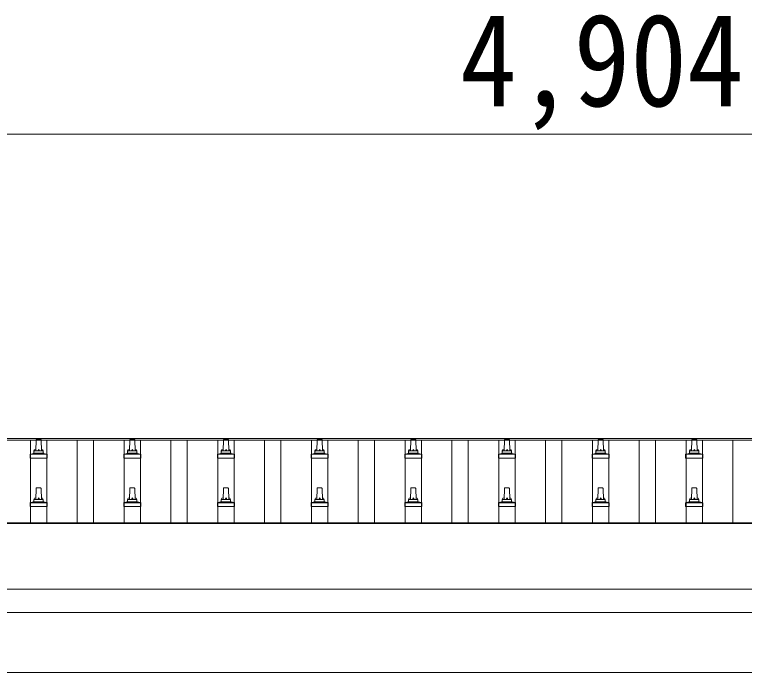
# Model space of a CAD drawing. Units: millimetres at full size, sheet at 1:60; details may follow other scales. Extents: x -16864 to 16864, y -11640 to 11640.
# Drawn here: x -9821 to -8263, y -4211 to -2807 of the extents above; entities that cross this region are included whole.
import ezdxf
from ezdxf.enums import TextEntityAlignment as Align

# ---------------------------------------------------------------- set-up
doc = ezdxf.new("R2010")
doc.units = ezdxf.units.MM
doc.header["$LTSCALE"] = 60
for name, color, linetype, lineweight in [('0-2_TEXT1', 4, 'Continuous', 9), ('0-5_ELV2', 5, 'Continuous', 5), ('0-8_TABLE1', 6, 'Continuous', 9)]:
    doc.layers.add(name, color=color, linetype=linetype, lineweight=lineweight)
doc.styles.add('ＭＳ ゴシック', font='')
doc.styles.get('ＭＳ ゴシック').set_extended_font_data('MS Gothic')

msp = doc.modelspace()

# ---------------------------------------------------------------- linework, layer by layer
at = {"layer": '0-2_TEXT1'}
for p, q in [((-10992.98, -3711.61), (-6146.98, -3711.61)), ((-10992.98, -3715.2), (-6146.98, -3715.2)), ((-10990.98, -3891.22), (-6148.98, -3891.22)), ((-10990.98, -3893.11), (-6148.98, -3893.11)), ((-6148.98, -4033), (-10990.98, -4033)), ((-10990.98, -4082.82), (-6148.98, -4082.82)), ((-10969.98, -4210.72), (-6273.98, -4210.72))]:
    msp.add_line(p, q, dxfattribs=at)
at = {"layer": '0-5_ELV2', "color": 4, "lineweight": 9}
for p, q in [((-9787.48, -3891.22), (-9787.48, -3715.2)), ((-9752.48, -3891.22), (-9752.48, -3715.2)), ((-9687.48, -3891.22), (-9687.48, -3715.2)), ((-9652.48, -3891.22), (-9652.48, -3715.2)), ((-9587.48, -3891.22), (-9587.48, -3715.2)), ((-9552.48, -3891.22), (-9552.48, -3715.2)), ((-9487.48, -3891.22), (-9487.48, -3715.2)), ((-9452.48, -3891.22), (-9452.48, -3715.2)), ((-9387.48, -3891.22), (-9387.48, -3715.2)), ((-9352.48, -3891.22), (-9352.48, -3715.2)), ((-9287.48, -3891.22), (-9287.48, -3715.2)), ((-9252.48, -3891.22), (-9252.48, -3715.2)), ((-9187.48, -3891.22), (-9187.48, -3715.2)), ((-9152.48, -3891.22), (-9152.48, -3715.2)), ((-9087.48, -3891.22), (-9087.48, -3715.2)), ((-9052.48, -3891.22), (-9052.48, -3715.2)), ((-8987.48, -3891.22), (-8987.48, -3715.2)), ((-8952.48, -3891.22), (-8952.48, -3715.2)), ((-8887.48, -3891.22), (-8887.48, -3715.2)), ((-8852.48, -3891.22), (-8852.48, -3715.2)), ((-8787.48, -3891.22), (-8787.48, -3715.2)), ((-8752.48, -3891.22), (-8752.48, -3715.2)), ((-8687.48, -3891.22), (-8687.48, -3715.2)), ((-8652.48, -3891.22), (-8652.48, -3715.2)), ((-8587.48, -3891.22), (-8587.48, -3715.2)), ((-8552.48, -3891.22), (-8552.48, -3715.2)), ((-8487.48, -3891.22), (-8487.48, -3715.2)), ((-8452.48, -3891.22), (-8452.48, -3715.2)), ((-8387.48, -3891.22), (-8387.48, -3715.2)), ((-8352.48, -3891.22), (-8352.48, -3715.2)), ((-8287.48, -3891.22), (-8287.48, -3715.2))]:
    msp.add_line(p, q, dxfattribs=at)
at = {"layer": '0-5_ELV2'}
for p, q in [((-9775.98, -3738.13), (-9775.26, -3714.6)), ((-9774.26, -3713.63), (-9765.71, -3713.63)), ((-9764.71, -3714.6), (-9763.98, -3738.13)), ((-9575.98, -3738.13), (-9575.26, -3714.6)), ((-9574.26, -3713.63), (-9565.71, -3713.63)), ((-9564.71, -3714.6), (-9563.98, -3738.13)), ((-9375.98, -3738.13), (-9375.26, -3714.6)), ((-9374.26, -3713.63), (-9365.71, -3713.63)), ((-9364.71, -3714.6), (-9363.98, -3738.13)), ((-9175.98, -3738.13), (-9175.26, -3714.6)), ((-9174.26, -3713.63), (-9165.71, -3713.63)), ((-9164.71, -3714.6), (-9163.98, -3738.13)), ((-8975.98, -3738.13), (-8975.26, -3714.6)), ((-8974.26, -3713.63), (-8965.71, -3713.63)), ((-8964.71, -3714.6), (-8963.98, -3738.13)), ((-8775.98, -3738.13), (-8775.26, -3714.6)), ((-8774.26, -3713.63), (-8765.71, -3713.63)), ((-8764.71, -3714.6), (-8763.98, -3738.13)), ((-8575.98, -3738.13), (-8575.26, -3714.6)), ((-8574.26, -3713.63), (-8565.71, -3713.63)), ((-8564.71, -3714.6), (-8563.98, -3738.13)), ((-8375.98, -3738.13), (-8375.26, -3714.6)), ((-8374.26, -3713.63), (-8365.71, -3713.63)), ((-8364.71, -3714.6), (-8363.98, -3738.13)), ((-9779.98, -3742.34), (-9779.98, -3738.13)), ((-9778.98, -3738.13), (-9760.98, -3738.13)), ((-9759.98, -3742.34), (-9759.98, -3738.13)), ((-9579.98, -3742.34), (-9579.98, -3738.13)), ((-9578.98, -3738.13), (-9560.98, -3738.13)), ((-9559.98, -3742.34), (-9559.98, -3738.13)), ((-9379.98, -3742.34), (-9379.98, -3738.13)), ((-9378.98, -3738.13), (-9360.98, -3738.13)), ((-9359.98, -3742.34), (-9359.98, -3738.13)), ((-9179.98, -3742.34), (-9179.98, -3738.13)), ((-9178.98, -3738.13), (-9160.98, -3738.13)), ((-9159.98, -3742.34), (-9159.98, -3738.13)), ((-8979.98, -3742.34), (-8979.98, -3738.13)), ((-8978.98, -3738.13), (-8960.98, -3738.13)), ((-8959.98, -3742.34), (-8959.98, -3738.13)), ((-8779.98, -3742.34), (-8779.98, -3738.13)), ((-8778.98, -3738.13), (-8760.98, -3738.13)), ((-8759.98, -3742.34), (-8759.98, -3738.13)), ((-8579.98, -3742.34), (-8579.98, -3738.13)), ((-8578.98, -3738.13), (-8560.98, -3738.13)), ((-8559.98, -3742.34), (-8559.98, -3738.13)), ((-8379.98, -3742.34), (-8379.98, -3738.13)), ((-8378.98, -3738.13), (-8360.98, -3738.13)), ((-8359.98, -3742.34), (-8359.98, -3738.13)), ((-9788.23, -3753.63), (-9788.23, -3745.91)), ((-9751.73, -3753.63), (-9788.23, -3753.63)), ((-9787.85, -3745.13), (-9752.12, -3745.13)), ((-9787.47, -3744.94), (-9780.75, -3743.31)), ((-9780.37, -3743.13), (-9759.6, -3743.13)), ((-9752.5, -3744.94), (-9759.22, -3743.31)), ((-9751.73, -3753.63), (-9751.73, -3745.91)), ((-9588.23, -3753.63), (-9588.23, -3745.91)), ((-9551.73, -3753.63), (-9588.23, -3753.63)), ((-9587.85, -3745.13), (-9552.12, -3745.13)), ((-9587.47, -3744.94), (-9580.75, -3743.31)), ((-9580.37, -3743.13), (-9559.6, -3743.13)), ((-9552.5, -3744.94), (-9559.22, -3743.31)), ((-9551.73, -3753.63), (-9551.73, -3745.91)), ((-9388.23, -3753.63), (-9388.23, -3745.91)), ((-9351.73, -3753.63), (-9388.23, -3753.63)), ((-9387.85, -3745.13), (-9352.12, -3745.13)), ((-9387.47, -3744.94), (-9380.75, -3743.31)), ((-9380.37, -3743.13), (-9359.6, -3743.13)), ((-9352.5, -3744.94), (-9359.22, -3743.31)), ((-9351.73, -3753.63), (-9351.73, -3745.91)), ((-9188.23, -3753.63), (-9188.23, -3745.91)), ((-9151.73, -3753.63), (-9188.23, -3753.63)), ((-9187.85, -3745.13), (-9152.12, -3745.13)), ((-9187.47, -3744.94), (-9180.75, -3743.31)), ((-9180.37, -3743.13), (-9159.6, -3743.13)), ((-9152.5, -3744.94), (-9159.22, -3743.31)), ((-9151.73, -3753.63), (-9151.73, -3745.91)), ((-8988.23, -3753.63), (-8988.23, -3745.91)), ((-8951.73, -3753.63), (-8988.23, -3753.63)), ((-8987.85, -3745.13), (-8952.12, -3745.13)), ((-8987.47, -3744.94), (-8980.75, -3743.31)), ((-8980.37, -3743.13), (-8959.6, -3743.13)), ((-8952.5, -3744.94), (-8959.22, -3743.31)), ((-8951.73, -3753.63), (-8951.73, -3745.91)), ((-8788.23, -3753.63), (-8788.23, -3745.91)), ((-8751.73, -3753.63), (-8788.23, -3753.63)), ((-8787.85, -3745.13), (-8752.12, -3745.13)), ((-8787.47, -3744.94), (-8780.75, -3743.31)), ((-8780.37, -3743.13), (-8759.6, -3743.13)), ((-8752.5, -3744.94), (-8759.22, -3743.31)), ((-8751.73, -3753.63), (-8751.73, -3745.91)), ((-8588.23, -3753.63), (-8588.23, -3745.91)), ((-8551.73, -3753.63), (-8588.23, -3753.63)), ((-8587.85, -3745.13), (-8552.12, -3745.13)), ((-8587.47, -3744.94), (-8580.75, -3743.31)), ((-8580.37, -3743.13), (-8559.6, -3743.13)), ((-8552.5, -3744.94), (-8559.22, -3743.31)), ((-8551.73, -3753.63), (-8551.73, -3745.91)), ((-8388.23, -3753.63), (-8388.23, -3745.91)), ((-8351.73, -3753.63), (-8388.23, -3753.63)), ((-8387.85, -3745.13), (-8352.12, -3745.13)), ((-8387.47, -3744.94), (-8380.75, -3743.31)), ((-8380.37, -3743.13), (-8359.6, -3743.13)), ((-8352.5, -3744.94), (-8359.22, -3743.31)), ((-8351.73, -3753.63), (-8351.73, -3745.91)), ((-9775.98, -3841.46), (-9775.26, -3817.94)), ((-9774.26, -3816.96), (-9765.71, -3816.96)), ((-9764.71, -3817.94), (-9763.98, -3841.46)), ((-9575.98, -3841.46), (-9575.26, -3817.94)), ((-9574.26, -3816.96), (-9565.71, -3816.96)), ((-9564.71, -3817.94), (-9563.98, -3841.46)), ((-9375.98, -3841.46), (-9375.26, -3817.94)), ((-9374.26, -3816.96), (-9365.71, -3816.96)), ((-9364.71, -3817.94), (-9363.98, -3841.46)), ((-9175.98, -3841.46), (-9175.26, -3817.94)), ((-9174.26, -3816.96), (-9165.71, -3816.96)), ((-9164.71, -3817.94), (-9163.98, -3841.46)), ((-8975.98, -3841.46), (-8975.26, -3817.94)), ((-8974.26, -3816.96), (-8965.71, -3816.96)), ((-8964.71, -3817.94), (-8963.98, -3841.46)), ((-8775.98, -3841.46), (-8775.26, -3817.94)), ((-8774.26, -3816.96), (-8765.71, -3816.96)), ((-8764.71, -3817.94), (-8763.98, -3841.46)), ((-8575.98, -3841.46), (-8575.26, -3817.94)), ((-8574.26, -3816.96), (-8565.71, -3816.96)), ((-8564.71, -3817.94), (-8563.98, -3841.46)), ((-8375.98, -3841.46), (-8375.26, -3817.94)), ((-8374.26, -3816.96), (-8365.71, -3816.96)), ((-8364.71, -3817.94), (-8363.98, -3841.46)), ((-9787.85, -3848.46), (-9752.12, -3848.46)), ((-9787.47, -3848.28), (-9780.75, -3846.65)), ((-9780.37, -3846.46), (-9759.6, -3846.46)), ((-9779.98, -3845.68), (-9779.98, -3841.46)), ((-9778.98, -3841.46), (-9760.98, -3841.46)), ((-9759.98, -3845.68), (-9759.98, -3841.46)), ((-9752.5, -3848.28), (-9759.22, -3846.65)), ((-9587.85, -3848.46), (-9552.12, -3848.46)), ((-9587.47, -3848.28), (-9580.75, -3846.65)), ((-9580.37, -3846.46), (-9559.6, -3846.46)), ((-9579.98, -3845.68), (-9579.98, -3841.46)), ((-9578.98, -3841.46), (-9560.98, -3841.46)), ((-9559.98, -3845.68), (-9559.98, -3841.46)), ((-9552.5, -3848.28), (-9559.22, -3846.65)), ((-9387.85, -3848.46), (-9352.12, -3848.46)), ((-9387.47, -3848.28), (-9380.75, -3846.65)), ((-9380.37, -3846.46), (-9359.6, -3846.46)), ((-9379.98, -3845.68), (-9379.98, -3841.46)), ((-9378.98, -3841.46), (-9360.98, -3841.46)), ((-9359.98, -3845.68), (-9359.98, -3841.46)), ((-9352.5, -3848.28), (-9359.22, -3846.65)), ((-9187.85, -3848.46), (-9152.12, -3848.46)), ((-9187.47, -3848.28), (-9180.75, -3846.65)), ((-9180.37, -3846.46), (-9159.6, -3846.46)), ((-9179.98, -3845.68), (-9179.98, -3841.46)), ((-9178.98, -3841.46), (-9160.98, -3841.46)), ((-9159.98, -3845.68), (-9159.98, -3841.46)), ((-9152.5, -3848.28), (-9159.22, -3846.65)), ((-8987.85, -3848.46), (-8952.12, -3848.46)), ((-8987.47, -3848.28), (-8980.75, -3846.65)), ((-8980.37, -3846.46), (-8959.6, -3846.46)), ((-8979.98, -3845.68), (-8979.98, -3841.46)), ((-8978.98, -3841.46), (-8960.98, -3841.46)), ((-8959.98, -3845.68), (-8959.98, -3841.46)), ((-8952.5, -3848.28), (-8959.22, -3846.65)), ((-8787.85, -3848.46), (-8752.12, -3848.46)), ((-8787.47, -3848.28), (-8780.75, -3846.65)), ((-8780.37, -3846.46), (-8759.6, -3846.46)), ((-8779.98, -3845.68), (-8779.98, -3841.46)), ((-8778.98, -3841.46), (-8760.98, -3841.46)), ((-8759.98, -3845.68), (-8759.98, -3841.46)), ((-8752.5, -3848.28), (-8759.22, -3846.65)), ((-8587.85, -3848.46), (-8552.12, -3848.46)), ((-8587.47, -3848.28), (-8580.75, -3846.65)), ((-8580.37, -3846.46), (-8559.6, -3846.46)), ((-8579.98, -3845.68), (-8579.98, -3841.46)), ((-8578.98, -3841.46), (-8560.98, -3841.46)), ((-8559.98, -3845.68), (-8559.98, -3841.46)), ((-8552.5, -3848.28), (-8559.22, -3846.65)), ((-8387.85, -3848.46), (-8352.12, -3848.46)), ((-8387.47, -3848.28), (-8380.75, -3846.65)), ((-8380.37, -3846.46), (-8359.6, -3846.46)), ((-8379.98, -3845.68), (-8379.98, -3841.46)), ((-8378.98, -3841.46), (-8360.98, -3841.46)), ((-8359.98, -3845.68), (-8359.98, -3841.46)), ((-8352.5, -3848.28), (-8359.22, -3846.65)), ((-9788.23, -3856.96), (-9788.23, -3849.25)), ((-9751.73, -3856.96), (-9788.23, -3856.96)), ((-9751.73, -3856.96), (-9751.73, -3849.25)), ((-9588.23, -3856.96), (-9588.23, -3849.25)), ((-9551.73, -3856.96), (-9588.23, -3856.96)), ((-9551.73, -3856.96), (-9551.73, -3849.25)), ((-9388.23, -3856.96), (-9388.23, -3849.25)), ((-9351.73, -3856.96), (-9388.23, -3856.96)), ((-9351.73, -3856.96), (-9351.73, -3849.25)), ((-9188.23, -3856.96), (-9188.23, -3849.25)), ((-9151.73, -3856.96), (-9188.23, -3856.96)), ((-9151.73, -3856.96), (-9151.73, -3849.25)), ((-8988.23, -3856.96), (-8988.23, -3849.25)), ((-8951.73, -3856.96), (-8988.23, -3856.96)), ((-8951.73, -3856.96), (-8951.73, -3849.25)), ((-8788.23, -3856.96), (-8788.23, -3849.25)), ((-8751.73, -3856.96), (-8788.23, -3856.96)), ((-8751.73, -3856.96), (-8751.73, -3849.25)), ((-8588.23, -3856.96), (-8588.23, -3849.25)), ((-8551.73, -3856.96), (-8588.23, -3856.96)), ((-8551.73, -3856.96), (-8551.73, -3849.25)), ((-8388.23, -3856.96), (-8388.23, -3849.25)), ((-8351.73, -3856.96), (-8388.23, -3856.96)), ((-8351.73, -3856.96), (-8351.73, -3849.25))]:
    msp.add_line(p, q, dxfattribs=at)
for centre, radius, start, end in [((-9774.26, -3714.63), 1, 90, 178.60509), ((-9765.71, -3714.63), 1, 1.39491, 90), ((-9574.26, -3714.63), 1, 90, 178.60509), ((-9565.71, -3714.63), 1, 1.39491, 90), ((-9374.26, -3714.63), 1, 90, 178.60509), ((-9365.71, -3714.63), 1, 1.39491, 90), ((-9174.26, -3714.63), 1, 90, 178.60509), ((-9165.71, -3714.63), 1, 1.39491, 90), ((-8974.26, -3714.63), 1, 90, 178.60509), ((-8965.71, -3714.63), 1, 1.39491, 90), ((-8774.26, -3714.63), 1, 90, 178.60509), ((-8765.71, -3714.63), 1, 1.39491, 90), ((-8574.26, -3714.63), 1, 90, 178.60509), ((-8565.71, -3714.63), 1, 1.39491, 90), ((-8374.26, -3714.63), 1, 90, 178.60509), ((-8365.71, -3714.63), 1, 1.39491, 90), ((-9775.9, -3738.76), 4.13, 90, 171.17633), ((-9778.98, -3739.13), 1, 90, 180), ((-9766.65, -3738.13), 4.83, 133.60282, 180), ((-9773.32, -3738.13), 4.83, 0, 46.39718), ((-9764.07, -3738.76), 4.13, 8.82367, 90), ((-9760.98, -3739.13), 1, 0, 90), ((-9575.9, -3738.76), 4.13, 90, 171.17633), ((-9578.98, -3739.13), 1, 90, 180), ((-9566.65, -3738.13), 4.83, 133.60282, 180), ((-9573.32, -3738.13), 4.83, 0, 46.39718), ((-9564.07, -3738.76), 4.13, 8.82367, 90), ((-9560.98, -3739.13), 1, 0, 90), ((-9375.9, -3738.76), 4.13, 90, 171.17633), ((-9378.98, -3739.13), 1, 90, 180), ((-9366.65, -3738.13), 4.83, 133.60282, 180), ((-9373.32, -3738.13), 4.83, 0, 46.39718), ((-9364.07, -3738.76), 4.13, 8.82367, 90), ((-9360.98, -3739.13), 1, 0, 90), ((-9175.9, -3738.76), 4.13, 90, 171.17633), ((-9178.98, -3739.13), 1, 90, 180), ((-9166.65, -3738.13), 4.83, 133.60282, 180), ((-9173.32, -3738.13), 4.83, 0, 46.39718), ((-9164.07, -3738.76), 4.13, 8.82367, 90), ((-9160.98, -3739.13), 1, 0, 90), ((-8975.9, -3738.76), 4.13, 90, 171.17633), ((-8978.98, -3739.13), 1, 90, 180), ((-8966.65, -3738.13), 4.83, 133.60282, 180), ((-8973.32, -3738.13), 4.83, 0, 46.39718), ((-8964.07, -3738.76), 4.13, 8.82367, 90), ((-8960.98, -3739.13), 1, 0, 90), ((-8775.9, -3738.76), 4.13, 90, 171.17633), ((-8778.98, -3739.13), 1, 90, 180), ((-8766.65, -3738.13), 4.83, 133.60282, 180), ((-8773.32, -3738.13), 4.83, 0, 46.39718), ((-8764.07, -3738.76), 4.13, 8.82367, 90), ((-8760.98, -3739.13), 1, 0, 90), ((-8575.9, -3738.76), 4.13, 90, 171.17633), ((-8578.98, -3739.13), 1, 90, 180), ((-8566.65, -3738.13), 4.83, 133.60282, 180), ((-8573.32, -3738.13), 4.83, 0, 46.39718), ((-8564.07, -3738.76), 4.13, 8.82367, 90), ((-8560.98, -3739.13), 1, 0, 90), ((-8375.9, -3738.76), 4.13, 90, 171.17633), ((-8378.98, -3739.13), 1, 90, 180), ((-8366.65, -3738.13), 4.83, 133.60282, 180), ((-8373.32, -3738.13), 4.83, 0, 46.39718), ((-8364.07, -3738.76), 4.13, 8.82367, 90), ((-8360.98, -3739.13), 1, 0, 90), ((-9787.23, -3745.91), 1, 103.62699, 180), ((-9780.98, -3742.34), 1, 283.62699, 0), ((-9758.98, -3742.34), 1, 180, 256.37301), ((-9752.73, -3745.91), 1, 0, 76.37301), ((-9587.23, -3745.91), 1, 103.62699, 180), ((-9580.98, -3742.34), 1, 283.62699, 0), ((-9558.98, -3742.34), 1, 180, 256.37301), ((-9552.73, -3745.91), 1, 0, 76.37301), ((-9387.23, -3745.91), 1, 103.62699, 180), ((-9380.98, -3742.34), 1, 283.62699, 0), ((-9358.98, -3742.34), 1, 180, 256.37301), ((-9352.73, -3745.91), 1, 0, 76.37301), ((-9187.23, -3745.91), 1, 103.62699, 180), ((-9180.98, -3742.34), 1, 283.62699, 0), ((-9158.98, -3742.34), 1, 180, 256.37301), ((-9152.73, -3745.91), 1, 0, 76.37301), ((-8987.23, -3745.91), 1, 103.62699, 180), ((-8980.98, -3742.34), 1, 283.62699, 0), ((-8958.98, -3742.34), 1, 180, 256.37301), ((-8952.73, -3745.91), 1, 0, 76.37301), ((-8787.23, -3745.91), 1, 103.62699, 180), ((-8780.98, -3742.34), 1, 283.62699, 0), ((-8758.98, -3742.34), 1, 180, 256.37301), ((-8752.73, -3745.91), 1, 0, 76.37301), ((-8587.23, -3745.91), 1, 103.62699, 180), ((-8580.98, -3742.34), 1, 283.62699, 0), ((-8558.98, -3742.34), 1, 180, 256.37301), ((-8552.73, -3745.91), 1, 0, 76.37301), ((-8387.23, -3745.91), 1, 103.62699, 180), ((-8380.98, -3742.34), 1, 283.62699, 0), ((-8358.98, -3742.34), 1, 180, 256.37301), ((-8352.73, -3745.91), 1, 0, 76.37301), ((-9774.26, -3817.96), 1, 90, 178.60509), ((-9765.71, -3817.96), 1, 1.39491, 90), ((-9574.26, -3817.96), 1, 90, 178.60509), ((-9565.71, -3817.96), 1, 1.39491, 90), ((-9374.26, -3817.96), 1, 90, 178.60509), ((-9365.71, -3817.96), 1, 1.39491, 90), ((-9174.26, -3817.96), 1, 90, 178.60509), ((-9165.71, -3817.96), 1, 1.39491, 90), ((-8974.26, -3817.96), 1, 90, 178.60509), ((-8965.71, -3817.96), 1, 1.39491, 90), ((-8774.26, -3817.96), 1, 90, 178.60509), ((-8765.71, -3817.96), 1, 1.39491, 90), ((-8574.26, -3817.96), 1, 90, 178.60509), ((-8565.71, -3817.96), 1, 1.39491, 90), ((-8374.26, -3817.96), 1, 90, 178.60509), ((-8365.71, -3817.96), 1, 1.39491, 90), ((-9787.23, -3849.25), 1, 103.62699, 180), ((-9780.98, -3845.68), 1, 283.62699, 0), ((-9775.9, -3842.1), 4.13, 90, 171.17633), ((-9778.98, -3842.46), 1, 90, 180), ((-9766.65, -3841.46), 4.83, 133.60282, 180), ((-9773.32, -3841.46), 4.83, 0, 46.39718), ((-9764.07, -3842.1), 4.13, 8.82367, 90), ((-9760.98, -3842.46), 1, 0, 90), ((-9758.98, -3845.68), 1, 180, 256.37301), ((-9752.73, -3849.25), 1, 0, 76.37301), ((-9587.23, -3849.25), 1, 103.62699, 180), ((-9580.98, -3845.68), 1, 283.62699, 0), ((-9575.9, -3842.1), 4.13, 90, 171.17633), ((-9578.98, -3842.46), 1, 90, 180), ((-9566.65, -3841.46), 4.83, 133.60282, 180), ((-9573.32, -3841.46), 4.83, 0, 46.39718), ((-9564.07, -3842.1), 4.13, 8.82367, 90), ((-9560.98, -3842.46), 1, 0, 90), ((-9558.98, -3845.68), 1, 180, 256.37301), ((-9552.73, -3849.25), 1, 0, 76.37301), ((-9387.23, -3849.25), 1, 103.62699, 180), ((-9380.98, -3845.68), 1, 283.62699, 0), ((-9375.9, -3842.1), 4.13, 90, 171.17633), ((-9378.98, -3842.46), 1, 90, 180), ((-9366.65, -3841.46), 4.83, 133.60282, 180), ((-9373.32, -3841.46), 4.83, 0, 46.39718), ((-9364.07, -3842.1), 4.13, 8.82367, 90), ((-9360.98, -3842.46), 1, 0, 90), ((-9358.98, -3845.68), 1, 180, 256.37301), ((-9352.73, -3849.25), 1, 0, 76.37301), ((-9187.23, -3849.25), 1, 103.62699, 180), ((-9180.98, -3845.68), 1, 283.62699, 0), ((-9175.9, -3842.1), 4.13, 90, 171.17633), ((-9178.98, -3842.46), 1, 90, 180), ((-9166.65, -3841.46), 4.83, 133.60282, 180), ((-9173.32, -3841.46), 4.83, 0, 46.39718), ((-9164.07, -3842.1), 4.13, 8.82367, 90), ((-9160.98, -3842.46), 1, 0, 90), ((-9158.98, -3845.68), 1, 180, 256.37301), ((-9152.73, -3849.25), 1, 0, 76.37301), ((-8987.23, -3849.25), 1, 103.62699, 180), ((-8980.98, -3845.68), 1, 283.62699, 0), ((-8975.9, -3842.1), 4.13, 90, 171.17633), ((-8978.98, -3842.46), 1, 90, 180), ((-8966.65, -3841.46), 4.83, 133.60282, 180), ((-8973.32, -3841.46), 4.83, 0, 46.39718), ((-8964.07, -3842.1), 4.13, 8.82367, 90), ((-8960.98, -3842.46), 1, 0, 90), ((-8958.98, -3845.68), 1, 180, 256.37301), ((-8952.73, -3849.25), 1, 0, 76.37301), ((-8787.23, -3849.25), 1, 103.62699, 180), ((-8780.98, -3845.68), 1, 283.62699, 0), ((-8775.9, -3842.1), 4.13, 90, 171.17633), ((-8778.98, -3842.46), 1, 90, 180), ((-8766.65, -3841.46), 4.83, 133.60282, 180), ((-8773.32, -3841.46), 4.83, 0, 46.39718), ((-8764.07, -3842.1), 4.13, 8.82367, 90), ((-8760.98, -3842.46), 1, 0, 90), ((-8758.98, -3845.68), 1, 180, 256.37301), ((-8752.73, -3849.25), 1, 0, 76.37301), ((-8587.23, -3849.25), 1, 103.62699, 180), ((-8580.98, -3845.68), 1, 283.62699, 0), ((-8575.9, -3842.1), 4.13, 90, 171.17633), ((-8578.98, -3842.46), 1, 90, 180), ((-8566.65, -3841.46), 4.83, 133.60282, 180), ((-8573.32, -3841.46), 4.83, 0, 46.39718), ((-8564.07, -3842.1), 4.13, 8.82367, 90), ((-8560.98, -3842.46), 1, 0, 90), ((-8558.98, -3845.68), 1, 180, 256.37301), ((-8552.73, -3849.25), 1, 0, 76.37301), ((-8387.23, -3849.25), 1, 103.62699, 180), ((-8380.98, -3845.68), 1, 283.62699, 0), ((-8375.9, -3842.1), 4.13, 90, 171.17633), ((-8378.98, -3842.46), 1, 90, 180), ((-8366.65, -3841.46), 4.83, 133.60282, 180), ((-8373.32, -3841.46), 4.83, 0, 46.39718), ((-8364.07, -3842.1), 4.13, 8.82367, 90), ((-8360.98, -3842.46), 1, 0, 90), ((-8358.98, -3845.68), 1, 180, 256.37301), ((-8352.73, -3849.25), 1, 0, 76.37301)]:
    msp.add_arc(centre, radius, start, end, dxfattribs=at)
at = {"layer": '0-8_TABLE1'}
msp.add_line((-6117.98, -3061.61), (-11021.98, -3061.61), dxfattribs=at)

# ---------------------------------------------------------------- texts
at = {"layer": '0-8_TABLE1', "color": 7, "style": 'ＭＳ ゴシック', "width": 0.9}
msp.add_text('4,904', height=197.9, dxfattribs=at).set_placement((-8869.98, -3061.61), align=Align.BOTTOM_LEFT)

doc.saveas('drawing.dxf')
